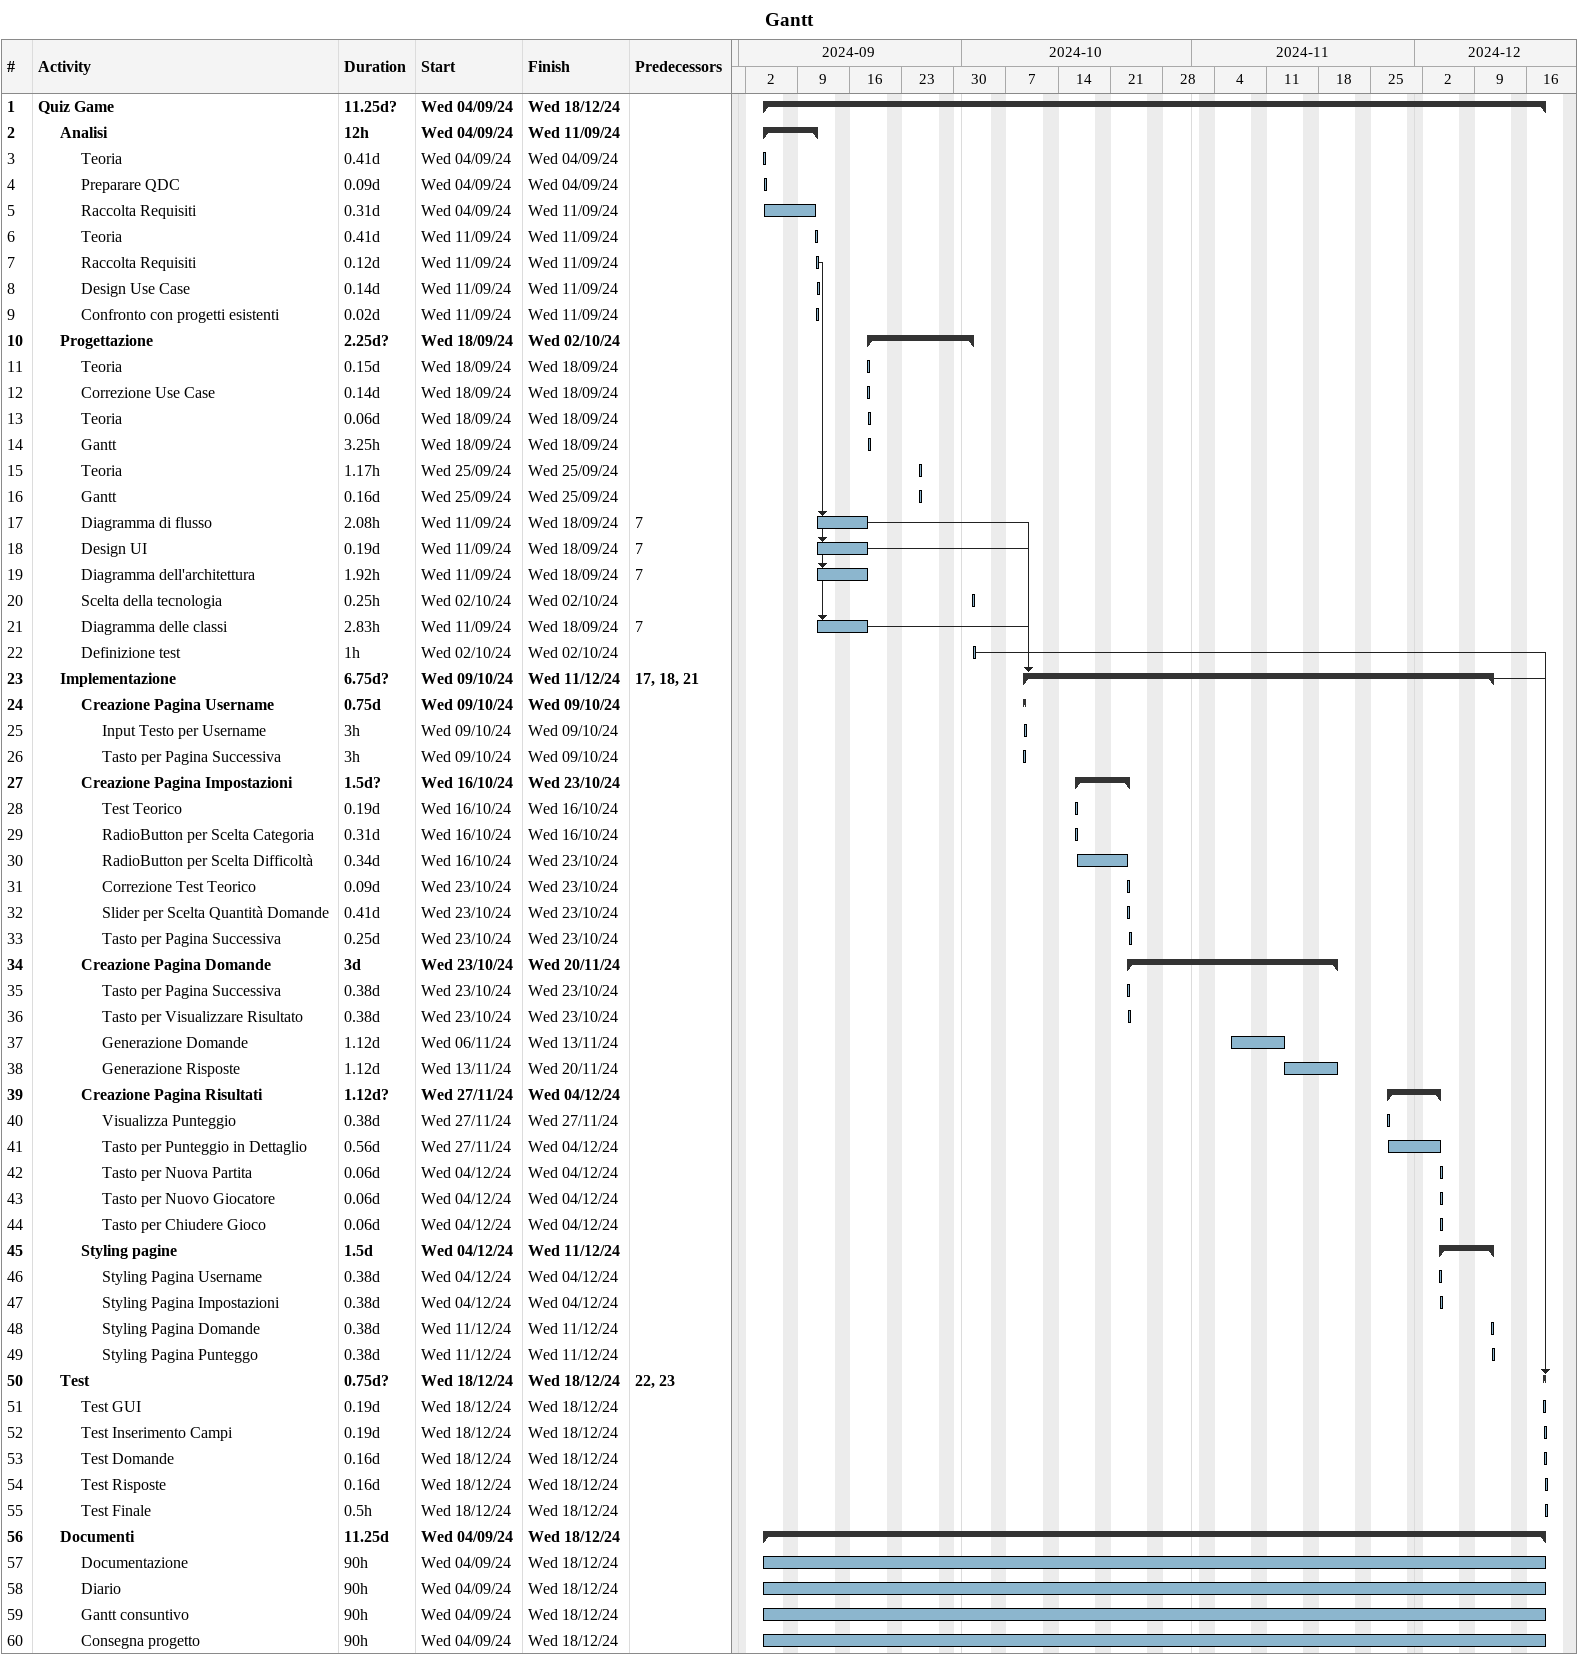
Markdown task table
Gantt

| ID | Level | Task | Duration | Start | Finish | Predecessors |
|---|---|---|---|---|---|---|
| 1 | 1 | **Quiz Game** | 11.25d? | 2024-09-04 | 2024-12-18 |  |
| 2 | 2 | **Analisi** | 12h | 2024-09-04 | 2024-09-11 |  |
| 3 | 3 | Teoria | 0.41d | 2024-09-04 | 2024-09-04 |  |
| 4 | 3 | Preparare QDC | 0.09d | 2024-09-04 | 2024-09-04 |  |
| 5 | 3 | Raccolta Requisiti | 0.31d | 2024-09-04 | 2024-09-11 |  |
| 6 | 3 | Teoria | 0.41d | 2024-09-11 | 2024-09-11 |  |
| 7 | 3 | Raccolta Requisiti | 0.12d | 2024-09-11 | 2024-09-11 |  |
| 8 | 3 | Design Use Case | 0.14d | 2024-09-11 | 2024-09-11 |  |
| 9 | 3 | Confronto con progetti esistenti | 0.02d | 2024-09-11 | 2024-09-11 |  |
| 10 | 2 | **Progettazione** | 2.25d? | 2024-09-18 | 2024-10-02 |  |
| 11 | 3 | Teoria | 0.15d | 2024-09-18 | 2024-09-18 |  |
| 12 | 3 | Correzione Use Case | 0.14d | 2024-09-18 | 2024-09-18 |  |
| 13 | 3 | Teoria | 0.06d | 2024-09-18 | 2024-09-18 |  |
| 14 | 3 | Gantt | 3.25h | 2024-09-18 | 2024-09-18 |  |
| 15 | 3 | Teoria | 1.17h | 2024-09-25 | 2024-09-25 |  |
| 16 | 3 | Gantt | 0.16d | 2024-09-25 | 2024-09-25 |  |
| 17 | 3 | Diagramma di flusso | 2.08h | 2024-09-11 | 2024-09-18 | 7 |
| 18 | 3 | Design UI | 0.19d | 2024-09-11 | 2024-09-18 | 7 |
| 19 | 3 | Diagramma dell'architettura | 1.92h | 2024-09-11 | 2024-09-18 | 7 |
| 20 | 3 | Scelta della tecnologia | 0.25h | 2024-10-02 | 2024-10-02 |  |
| 21 | 3 | Diagramma delle classi | 2.83h | 2024-09-11 | 2024-09-18 | 7 |
| 22 | 3 | Definizione test | 1h | 2024-10-02 | 2024-10-02 |  |
| 23 | 2 | **Implementazione** | 6.75d? | 2024-10-09 | 2024-12-11 | 17, 18, 21 |
| 24 | 3 | **Creazione Pagina Username** | 0.75d | 2024-10-09 | 2024-10-09 |  |
| 25 | 4 | Input Testo per Username | 3h | 2024-10-09 | 2024-10-09 |  |
| 26 | 4 | Tasto per Pagina Successiva | 3h | 2024-10-09 | 2024-10-09 |  |
| 27 | 3 | **Creazione Pagina Impostazioni** | 1.5d? | 2024-10-16 | 2024-10-23 |  |
| 28 | 4 | Test Teorico | 0.19d | 2024-10-16 | 2024-10-16 |  |
| 29 | 4 | RadioButton per Scelta Categoria | 0.31d | 2024-10-16 | 2024-10-16 |  |
| 30 | 4 | RadioButton per Scelta Difficoltà | 0.34d | 2024-10-16 | 2024-10-23 |  |
| 31 | 4 | Correzione Test Teorico | 0.09d | 2024-10-23 | 2024-10-23 |  |
| 32 | 4 | Slider per Scelta Quantità Domande | 0.41d | 2024-10-23 | 2024-10-23 |  |
| 33 | 4 | Tasto per Pagina Successiva | 0.25d | 2024-10-23 | 2024-10-23 |  |
| 34 | 3 | **Creazione Pagina Domande** | 3d | 2024-10-23 | 2024-11-20 |  |
| 35 | 4 | Tasto per Pagina Successiva | 0.38d | 2024-10-23 | 2024-10-23 |  |
| 36 | 4 | Tasto per Visualizzare Risultato | 0.38d | 2024-10-23 | 2024-10-23 |  |
| 37 | 4 | Generazione Domande | 1.12d | 2024-11-06 | 2024-11-13 |  |
| 38 | 4 | Generazione Risposte | 1.12d | 2024-11-13 | 2024-11-20 |  |
| 39 | 3 | **Creazione Pagina Risultati** | 1.12d? | 2024-11-27 | 2024-12-04 |  |
| 40 | 4 | Visualizza Punteggio | 0.38d | 2024-11-27 | 2024-11-27 |  |
| 41 | 4 | Tasto per Punteggio in Dettaglio | 0.56d | 2024-11-27 | 2024-12-04 |  |
| 42 | 4 | Tasto per Nuova Partita | 0.06d | 2024-12-04 | 2024-12-04 |  |
| 43 | 4 | Tasto per Nuovo Giocatore | 0.06d | 2024-12-04 | 2024-12-04 |  |
| 44 | 4 | Tasto per Chiudere Gioco | 0.06d | 2024-12-04 | 2024-12-04 |  |
| 45 | 3 | **Styling pagine** | 1.5d | 2024-12-04 | 2024-12-11 |  |
| 46 | 4 | Styling Pagina Username | 0.38d | 2024-12-04 | 2024-12-04 |  |
| 47 | 4 | Styling Pagina Impostazioni | 0.38d | 2024-12-04 | 2024-12-04 |  |
| 48 | 4 | Styling Pagina Domande | 0.38d | 2024-12-11 | 2024-12-11 |  |
| 49 | 4 | Styling Pagina Punteggo | 0.38d | 2024-12-11 | 2024-12-11 |  |
| 50 | 2 | **Test** | 0.75d? | 2024-12-18 | 2024-12-18 | 22, 23 |
| 51 | 3 | Test GUI | 0.19d | 2024-12-18 | 2024-12-18 |  |
| 52 | 3 | Test Inserimento Campi | 0.19d | 2024-12-18 | 2024-12-18 |  |
| 53 | 3 | Test Domande | 0.16d | 2024-12-18 | 2024-12-18 |  |
| 54 | 3 | Test Risposte | 0.16d | 2024-12-18 | 2024-12-18 |  |
| 55 | 3 | Test Finale | 0.5h | 2024-12-18 | 2024-12-18 |  |
| 56 | 2 | **Documenti** | 11.25d | 2024-09-04 | 2024-12-18 |  |
| 57 | 3 | Documentazione | 90h | 2024-09-04 | 2024-12-18 |  |
| 58 | 3 | Diario | 90h | 2024-09-04 | 2024-12-18 |  |
| 59 | 3 | Gantt consuntivo | 90h | 2024-09-04 | 2024-12-18 |  |
| 60 | 3 | Consegna progetto | 90h | 2024-09-04 | 2024-12-18 |  |
